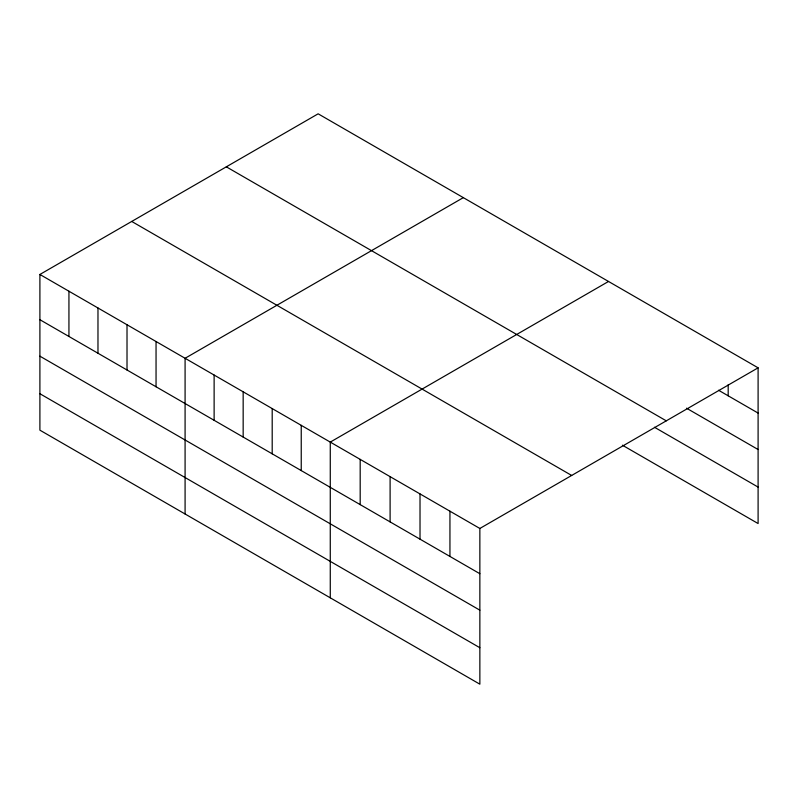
<?xml version="1.0" encoding="UTF-8"?>
<svg xmlns="http://www.w3.org/2000/svg" width="798" height="798" viewBox="0 0 798 798"><rect width="100%" height="100%" fill="white"/><g stroke="black" fill="none" stroke-linecap="round" stroke-linejoin="round"><path stroke-width="1.2" d="M39.9 274.462L479.857 528.466L479.857 684.185L39.9 430.172L39.9 274.462L318.143 113.815L758.1 367.828L758.1 523.538L622.4 445.194M463.329 197.635L185.086 358.282L185.086 514.002M608.515 281.465L330.272 442.102L330.272 597.822M479.857 528.466L758.1 367.828M718.569 390.252L758.1 413.075M686.509 408.197L758.1 449.523M226.323 166.832L666.28 420.835M654.46 427.249L758.1 487.089M131.72 221.445L571.677 475.458M39.9 319.709L479.857 573.712M39.9 356.167L479.857 610.171M39.9 393.723L479.857 647.727M728.185 384.796L728.185 395.798M449.942 511.189L449.942 556.445M420.017 493.922L420.017 539.169M390.102 476.645L390.102 521.902M360.187 459.379L360.187 504.625M301.235 425.344L301.235 470.591M272.198 408.576L272.198 453.823M243.161 391.808L243.161 437.065M214.123 375.05L214.123 420.297M156.049 341.514L156.049 386.771M127.012 324.756L127.012 370.003M97.974 307.988L97.974 353.235M68.937 291.22L68.937 336.477"/></g></svg>
